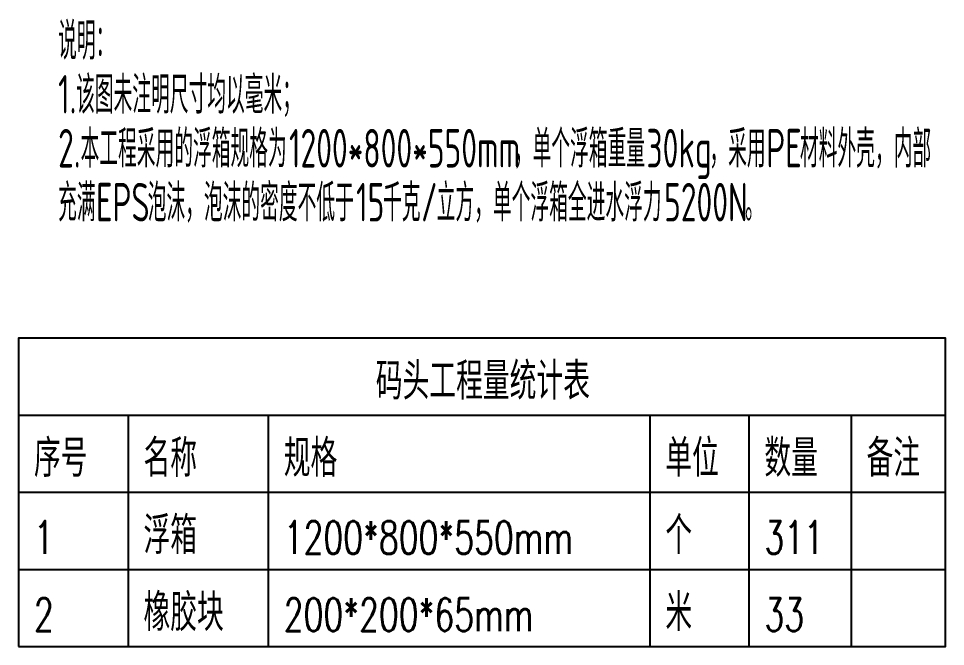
# Model space of a CAD drawing. Extents: x -89702 to 926017, y -610001 to -56924.
# Drawn here: x 305018 to 321851, y -136248 to -124847 of the extents above; entities that cross this region are included whole.
import ezdxf

# ---------------------------------------------------------------- set-up
doc = ezdxf.new("R2010")
doc.units = 0
doc.header["$LTSCALE"] = 10
doc.header["$MEASUREMENT"] = 0
doc.layers.add('PUB_TAB', color=7, linetype='Continuous')
doc.layers.add('PUB_TEXT', color=7, linetype='Continuous')
doc.styles.add('_TCH_TAB', font='SIMPLEX', dxfattribs={"bigfont": 'GBCBIG'})
doc.styles.get("Standard").update_dxf_attribs({"font": 'gbenor.shx', "bigfont": 'gbcbig.shx'})

msp = doc.modelspace()

# ---------------------------------------------------------------- linework, layer by layer
at = {"layer": 'PUB_TAB', "linetype": 'ByBlock'}
msp.add_lwpolyline([(305018.5, -136247.7), (321851.5, -136247.7), (321851.5, -130647.7), (305018.5, -130647.7)], close=True, dxfattribs=at)
for points in [[(305018.5, -132047.7), (321851.5, -132047.7)], [(307007.7, -132047.7), (307007.7, -136247.7)], [(309554.7, -132047.7), (309554.7, -136247.7)], [(316484.2, -132047.7), (316484.2, -136247.7)], [(318283.1, -132047.7), (318283.1, -136247.7)], [(320139.2, -132047.7), (320139.2, -136247.7)], [(305018.5, -133447.7), (321851.5, -133447.7)], [(305018.5, -134847.7), (321851.5, -134847.7)]]:
    msp.add_lwpolyline(points, dxfattribs=at)

# ---------------------------------------------------------------- texts
at = {"layer": 'PUB_TAB', "linetype": 'ByBlock', "style": '_TCH_TAB'}
for s, height, p in [('码头工程量统计表', 675.18, (311506.3, -131767.7)), ('序号', 675.18, (305298.5, -133167.7)), ('名称', 675.18, (307287.7, -133167.7)), ('规格', 675.18, (309834.7, -133167.7)), ('单位', 675.18, (316764.2, -133167.7)), ('数量', 675.18, (318563.1, -133167.7)), ('备注', 675.18, (320419.2, -133167.7)), ('浮箱', 675.18, (307287.7, -134567.7)), ('个', 675.2, (316764.2, -134567.7)), ('橡胶块', 675.18, (307287.7, -135967.7)), ('米', 675.2, (316764.2, -135967.7))]:
    msp.add_text(s, height=height, dxfattribs=at).set_placement(p)
at = {"layer": 'PUB_TAB', "linetype": 'ByBlock', "style": '_TCH_TAB', "width": 0.705882}
for s, p in [('1', (305298.5, -134567.7)), ('1200*800*550mm', (309834.7, -134567.7)), ('311', (318563.1, -134567.7)), ('2', (305298.5, -135967.7)), ('200*200*65mm', (309834.7, -135967.7)), ('33', (318563.1, -135967.7))]:
    msp.add_text(s, height=595, dxfattribs=at).set_placement(p)
at = {"layer": 'PUB_TEXT', "width": 0.7}
for s, height, p in [('说明：', 675.18, (305737.2, -125592)), ('1.', 700, (305737.2, -126572)), ('该图未注明尺寸均以毫米；', 675.177, (306063.9, -126572)), ('2.', 700, (305737.2, -127552)), ('本工程采用的浮箱规格为', 675.177, (306145.5, -127552)), ('1200*800*550mm', 700, (309930, -127552)), ('，单个浮箱重量', 675.18, (314013.3, -127552)), ('30kg', 700, (316421.6, -127552)), ('，采用', 675.18, (317565, -127552)), ('PE', 700, (318597.1, -127552)), ('材料外壳，内部', 675.18, (319209.6, -127552)), ('充满', 675.18, (305737.2, -128532)), ('EPS', 700, (306425.3, -128532)), ('泡沫，泡沫的密度不低于', 675.177, (307364.5, -128532)), ('15', 700, (311148.9, -128532)), ('千克', 675.18, (311638.9, -128532)), ('/', 700, (312327, -128532)), ('立方，单个浮箱全进水浮力', 675.177, (312612.8, -128532)), ('5200N', 700, (316741.4, -128532)), ('。', 675.2, (318211.4, -128532))]:
    msp.add_text(s, height=height, dxfattribs=at).set_placement(p)

doc.saveas('drawing.dxf')
